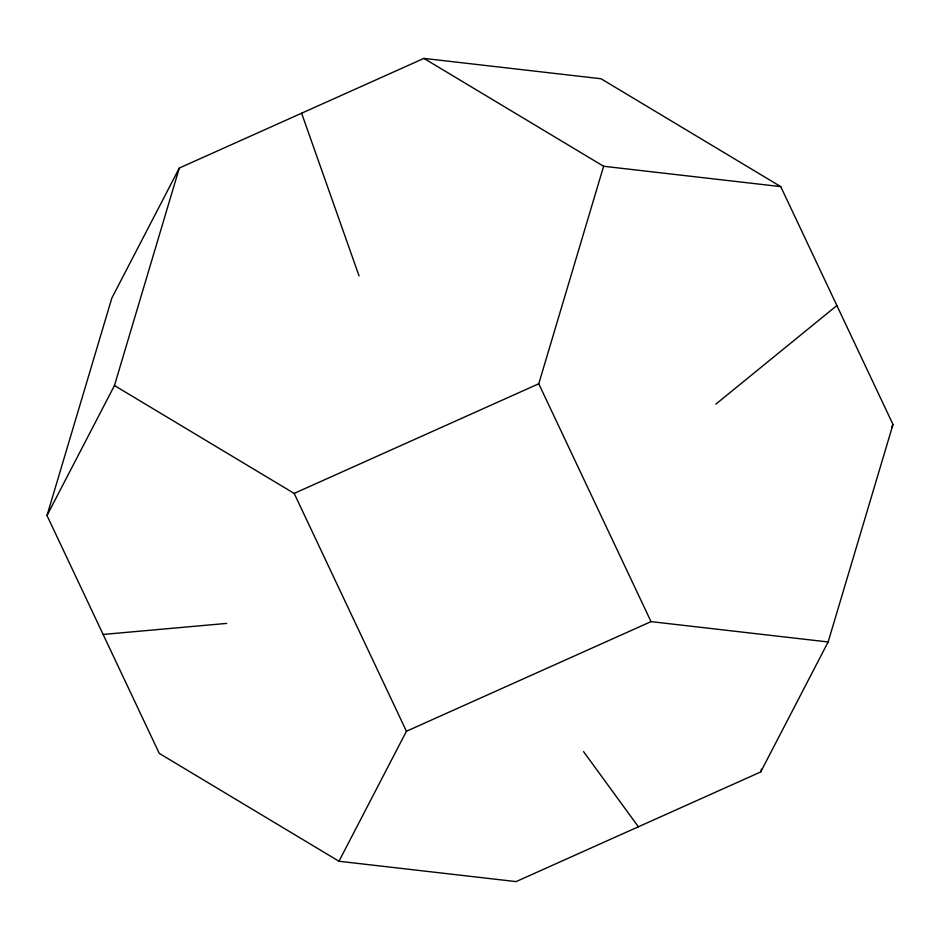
<?xml version="1.0" encoding="UTF-8"?>
<svg xmlns="http://www.w3.org/2000/svg" width="940" height="940" viewBox="0 0 940 940"><rect width="100%" height="100%" fill="white"/><g stroke="black" fill="none" stroke-linecap="round" stroke-linejoin="round"><path stroke-width="1.41" d="M47 515.531L111.86 298.027L179.317 168.037L423.905 58.398L601.024 78.748L780.741 186.613L893 424.469L828.14 641.973L760.683 771.963L516.095 881.602L338.976 861.252L159.26 753.386L47 515.531L114.457 385.541L179.317 168.037M828.14 641.973L651.02 621.622L538.761 383.767L603.621 166.263L423.905 58.398M760.683 771.963L761.518 769.155M338.976 861.252L406.433 731.261L651.02 621.622M891.649 427.077L893 424.469M715.88 404.118L836.87 305.547M114.457 385.541L294.173 493.406L538.761 383.767M103.13 634.453L226.716 623.396M603.621 166.263L780.741 186.613M583.552 751.612L638.389 826.789M294.173 493.406L406.433 731.261M301.611 113.211L359.045 275.902"/></g></svg>
